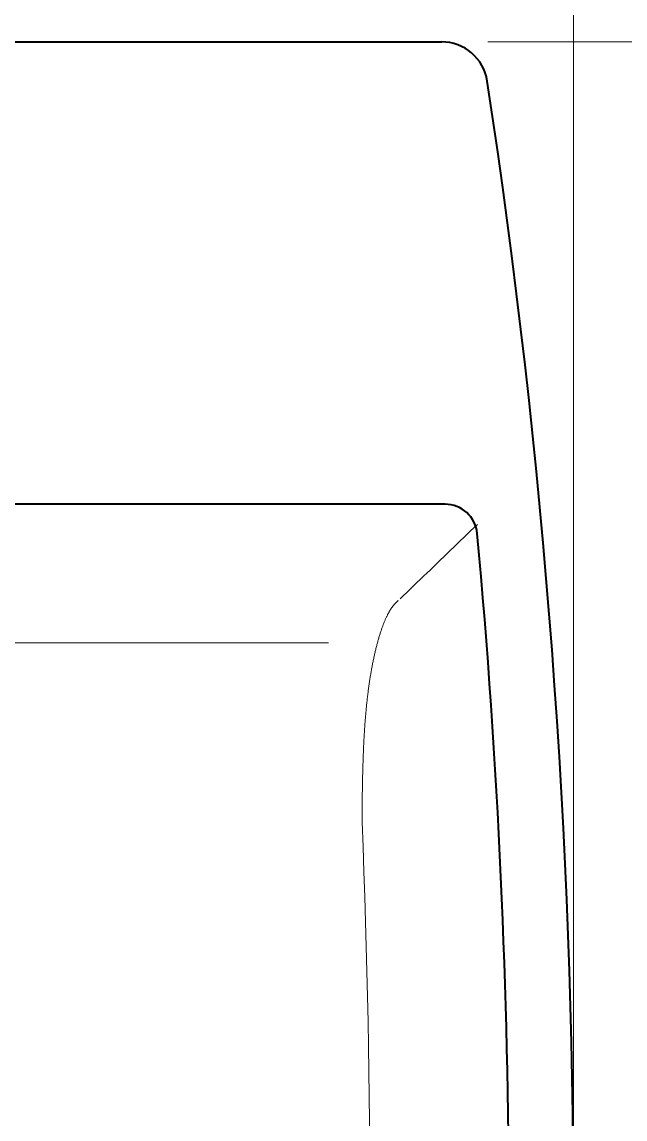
# Model space of a CAD drawing. Header units: millimetres. Extents: x 18 to 174501, y 22 to 24571.
# Drawn here: x 16417.4 to 16547.7, y 18021.2 to 18258.3 of the extents above; entities that cross this region are included whole.
import ezdxf

# ---------------------------------------------------------------- set-up
doc = ezdxf.new("R2010")
doc.units = ezdxf.units.MM
doc.header["$MEASUREMENT"] = 0
for name, color, linetype, lineweight in [('BODY', 7, 'Continuous', 40), ('BODY2', 7, 'Continuous', 15), ('Dimensi', 252, 'Continuous', 9)]:
    doc.layers.add(name, color=color, linetype=linetype, lineweight=lineweight)

# ---------------------------------------------------------------- blocks, each defined once
blk = doc.blocks.new('A$Cbe85e2cb')
at = {"layer": 'BODY'}
for points in [[(0.00849, 0.25572, -0.075788), (0.50151, 0.25572)], [(0.10636, 0.25357, -0.045928), (0.40364, 0.25357)], [(0.50151, 0.25572, -0.370565), (0.51, 0.24583)], [(0.40364, 0.25357, -0.387577), (0.41, 0.2466)]]:
    blk.add_lwpolyline(points, format="xyb", dxfattribs=at)
for points in [[(0.41, 0.2466), (0.41, 0.11685)], [(0.51, 0.0144), (0.51, 0.24583)]]:
    blk.add_lwpolyline(points, dxfattribs=at)
at = {"layer": 'BODY2'}
for points in [[(0.38954, 0.23688), (0.39024, 0.23761), (0.39093, 0.23834), (0.39163, 0.23906), (0.39233, 0.23979), (0.39303, 0.24052), (0.39373, 0.24125), (0.39443, 0.24197), (0.39513, 0.2427), (0.39583, 0.24343), (0.39653, 0.24415), (0.39723, 0.24488), (0.39793, 0.2456), (0.39863, 0.24633), (0.39933, 0.24706), (0.40002, 0.24778), (0.40072, 0.24851), (0.40142, 0.24923), (0.40212, 0.24996), (0.40282, 0.25068), (0.40352, 0.25141), (0.40422, 0.25213), (0.40492, 0.25285), (0.40562, 0.25358)], [(0.38922, 0.23649), (0.38913, 0.2364), (0.38904, 0.23631), (0.38896, 0.23623), (0.38889, 0.23615), (0.38882, 0.23608), (0.38874, 0.23601), (0.38867, 0.23594), (0.3886, 0.23587), (0.38852, 0.2358), (0.38845, 0.23574), (0.38838, 0.23567), (0.38831, 0.23561), (0.38824, 0.23555), (0.38817, 0.23549), (0.3881, 0.23543), (0.38803, 0.23537), (0.38795, 0.23531), (0.38787, 0.23526), (0.3878, 0.2352), (0.38772, 0.23514), (0.38763, 0.23508), (0.38755, 0.23502), (0.38746, 0.23496), (0.38737, 0.2349), (0.38728, 0.23485), (0.38719, 0.23479), (0.38709, 0.23473), (0.387, 0.23467), (0.38689, 0.23461), (0.38679, 0.23455), (0.38668, 0.23449), (0.38657, 0.23443), (0.38646, 0.23436), (0.38635, 0.2343), (0.38623, 0.23424), (0.38611, 0.23418), (0.38598, 0.23412), (0.38586, 0.23406), (0.38573, 0.23399), (0.3856, 0.23393), (0.38546, 0.23387), (0.38533, 0.23381), (0.38519, 0.23375), (0.38505, 0.23368), (0.3849, 0.23362), (0.38476, 0.23356), (0.38461, 0.2335), (0.38446, 0.23344), (0.3843, 0.23338), (0.38415, 0.23332), (0.38399, 0.23325), (0.38383, 0.23319), (0.38367, 0.23313), (0.3835, 0.23307), (0.38334, 0.23301), (0.38317, 0.23295), (0.383, 0.23289), (0.38283, 0.23283), (0.38265, 0.23277), (0.38248, 0.23272), (0.3823, 0.23266), (0.38212, 0.2326), (0.38194, 0.23254), (0.38175, 0.23248), (0.38157, 0.23243), (0.38138, 0.23237), (0.38119, 0.23231), (0.381, 0.23226), (0.38081, 0.2322), (0.38062, 0.23214), (0.38042, 0.23209), (0.38023, 0.23204), (0.38003, 0.23198), (0.37983, 0.23193), (0.37963, 0.23187), (0.37942, 0.23182), (0.37922, 0.23177), (0.37901, 0.23172), (0.37881, 0.23166), (0.3786, 0.23161), (0.37839, 0.23156), (0.37818, 0.23151), (0.37796, 0.23146), (0.37775, 0.23141), (0.37753, 0.23136), (0.37732, 0.23131), (0.3771, 0.23126), (0.37688, 0.23122), (0.37666, 0.23117), (0.37644, 0.23112), (0.37622, 0.23108), (0.37599, 0.23103), (0.37577, 0.23099), (0.37554, 0.23094), (0.37531, 0.2309), (0.37508, 0.23085), (0.37485, 0.23081), (0.37462, 0.23076), (0.37439, 0.23072), (0.37416, 0.23068), (0.37392, 0.23064), (0.37369, 0.2306), (0.37345, 0.23056), (0.37321, 0.23052), (0.37297, 0.23048), (0.37273, 0.23044), (0.37249, 0.2304), (0.37225, 0.23036), (0.37201, 0.23032), (0.37176, 0.23028), (0.37152, 0.23025), (0.37127, 0.23021), (0.37102, 0.23018), (0.37077, 0.23014), (0.37052, 0.23011), (0.37027, 0.23007), (0.37002, 0.23004), (0.36977, 0.23), (0.36951, 0.22997), (0.36926, 0.22994), (0.369, 0.22991), (0.36875, 0.22988), (0.36849, 0.22984), (0.36823, 0.22981), (0.36797, 0.22978), (0.36771, 0.22975), (0.36745, 0.22973), (0.36719, 0.2297), (0.36692, 0.22967), (0.36666, 0.22964), (0.36639, 0.22961), (0.36613, 0.22959), (0.36586, 0.22956), (0.36559, 0.22954), (0.36532, 0.22951), (0.36505, 0.22949), (0.36478, 0.22946), (0.36451, 0.22944), (0.36423, 0.22941), (0.36396, 0.22939), (0.36369, 0.22937), (0.36341, 0.22935), (0.36313, 0.22933), (0.36286, 0.22931), (0.36258, 0.22928), (0.3623, 0.22926), (0.36202, 0.22924), (0.36174, 0.22923), (0.36145, 0.22921), (0.36117, 0.22919), (0.36089, 0.22917), (0.3606, 0.22915), (0.36032, 0.22914), (0.36003, 0.22912), (0.35974, 0.2291), (0.35945, 0.22909), (0.35916, 0.22907), (0.35887, 0.22906), (0.35858, 0.22904), (0.35829, 0.22903), (0.358, 0.22901), (0.3577, 0.229), (0.35741, 0.22899), (0.35711, 0.22897), (0.35681, 0.22896), (0.35652, 0.22895), (0.35622, 0.22894), (0.35592, 0.22892), (0.35562, 0.22891), (0.35532, 0.2289), (0.35502, 0.22889), (0.35472, 0.22888), (0.35441, 0.22887), (0.35411, 0.22886), (0.3538, 0.22885), (0.3535, 0.22884), (0.35319, 0.22883), (0.35289, 0.22882), (0.35258, 0.22882), (0.35227, 0.22881), (0.35196, 0.2288), (0.35165, 0.22879), (0.35134, 0.22878), (0.35103, 0.22878), (0.35072, 0.22877), (0.35041, 0.22876), (0.3501, 0.22876), (0.34978, 0.22875), (0.34947, 0.22874), (0.34916, 0.22874), (0.34884, 0.22873), (0.34853, 0.22873), (0.34821, 0.22872), (0.3479, 0.22872), (0.34758, 0.22871), (0.34727, 0.22871), (0.34695, 0.2287), (0.34663, 0.2287), (0.34632, 0.22869), (0.346, 0.22869), (0.34568, 0.22868), (0.34537, 0.22868), (0.34505, 0.22868), (0.34473, 0.22867), (0.34442, 0.22867), (0.3441, 0.22867), (0.34378, 0.22867), (0.34347, 0.22866), (0.34315, 0.22866), (0.34283, 0.22866), (0.34252, 0.22866), (0.3422, 0.22866), (0.34189, 0.22866), (0.34157, 0.22865), (0.34125, 0.22865)], [(0.38, 0.22141), (0.38, 0.11684)]]:
    blk.add_lwpolyline(points, dxfattribs=at)
blk.add_lwpolyline([(0.16875, 0.22865, -0.020245), (0.34125, 0.22865)], format="xyb", dxfattribs=at)
at = {"layer": 'Dimensi'}
for points in [[(0.51, 0.25583), (0.51, 0.35904)], [(0.265, 0.2744), (0.63173, 0.2744)]]:
    blk.add_lwpolyline(points, dxfattribs=at)

msp = doc.modelspace()

# ---------------------------------------------------------------- block references
at = {"xscale": -999.337880212066, "yscale": 999.337880212066, "zscale": 999.337880212066, "rotation": 270}
msp.add_blockref('A$Cbe85e2cb', (16262.41, 17744.33), dxfattribs=at)

doc.saveas('drawing.dxf')
